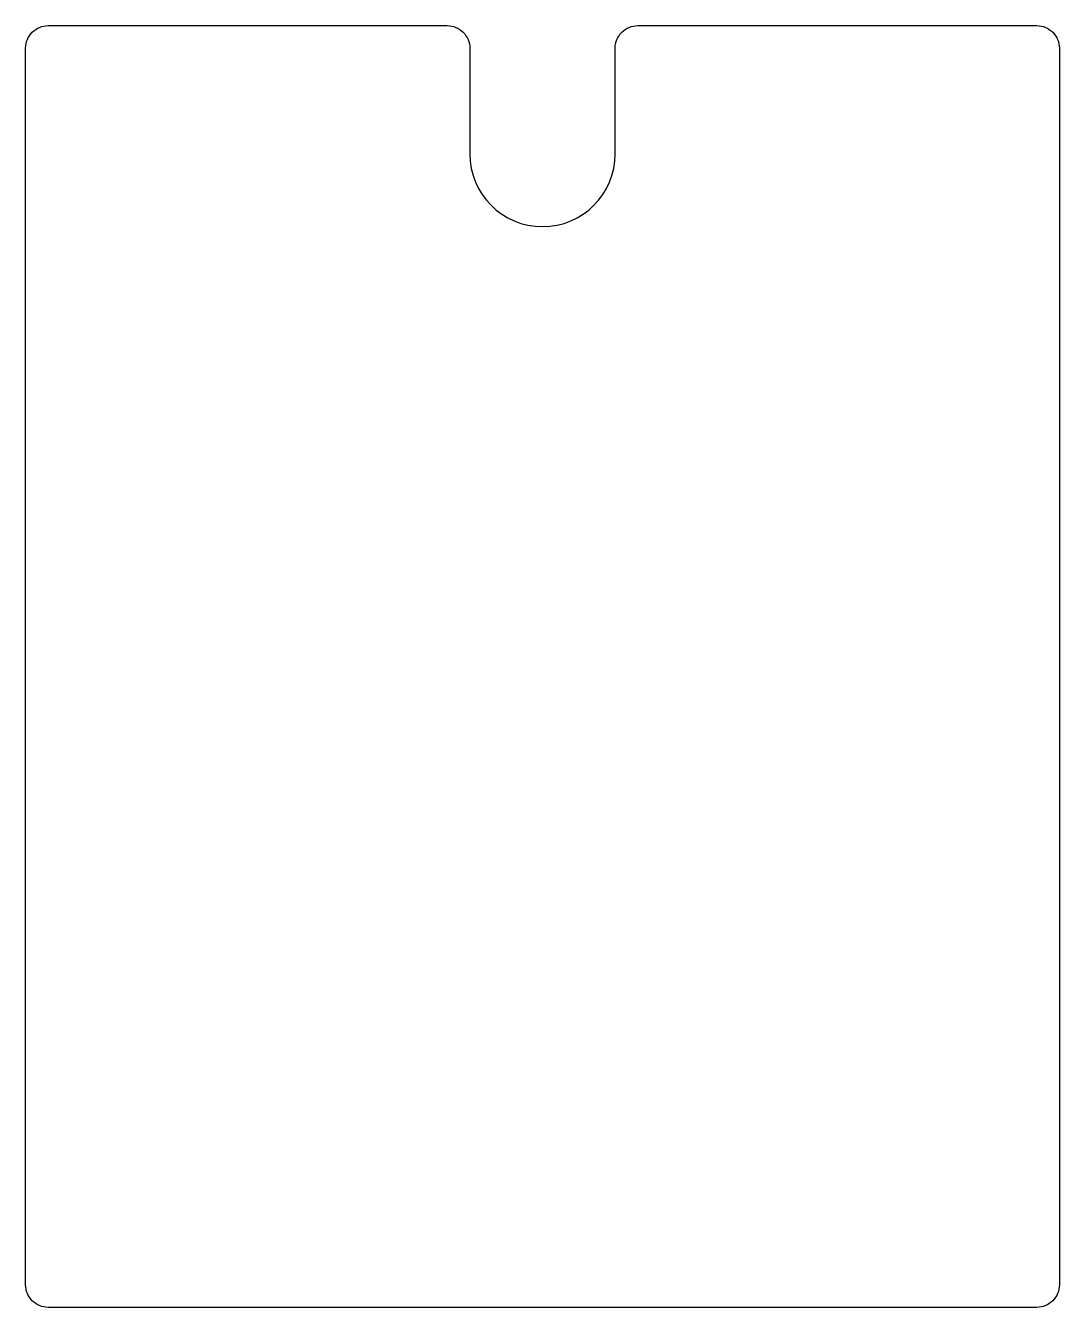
# Model space of a CAD drawing. Header units: millimetres. Extents: x -115 to 114, y -127 to 157.
import ezdxf

# ---------------------------------------------------------------- set-up
doc = ezdxf.new("R2010")
doc.units = ezdxf.units.MM
doc.layers.get('0').update_dxf_attribs({"linetype": 'CONTINUOUS'})

msp = doc.modelspace()

# ---------------------------------------------------------------- linework, layer by layer
msp.add_lwpolyline([(16.11, 152, -0.414214), (21.11, 157), (109.5, 157, -0.414214), (114.5, 152), (114.5, -122, -0.414214), (109.5, -127), (-109.5, -127, -0.414214), (-114.5, -122), (-114.5, 152, -0.414214), (-109.5, 157), (-21.11, 157, -0.414214), (-16.11, 152), (-16.11, 128.58, 1), (16.11, 128.58)], format="xyb", close=True)

doc.saveas('drawing.dxf')
